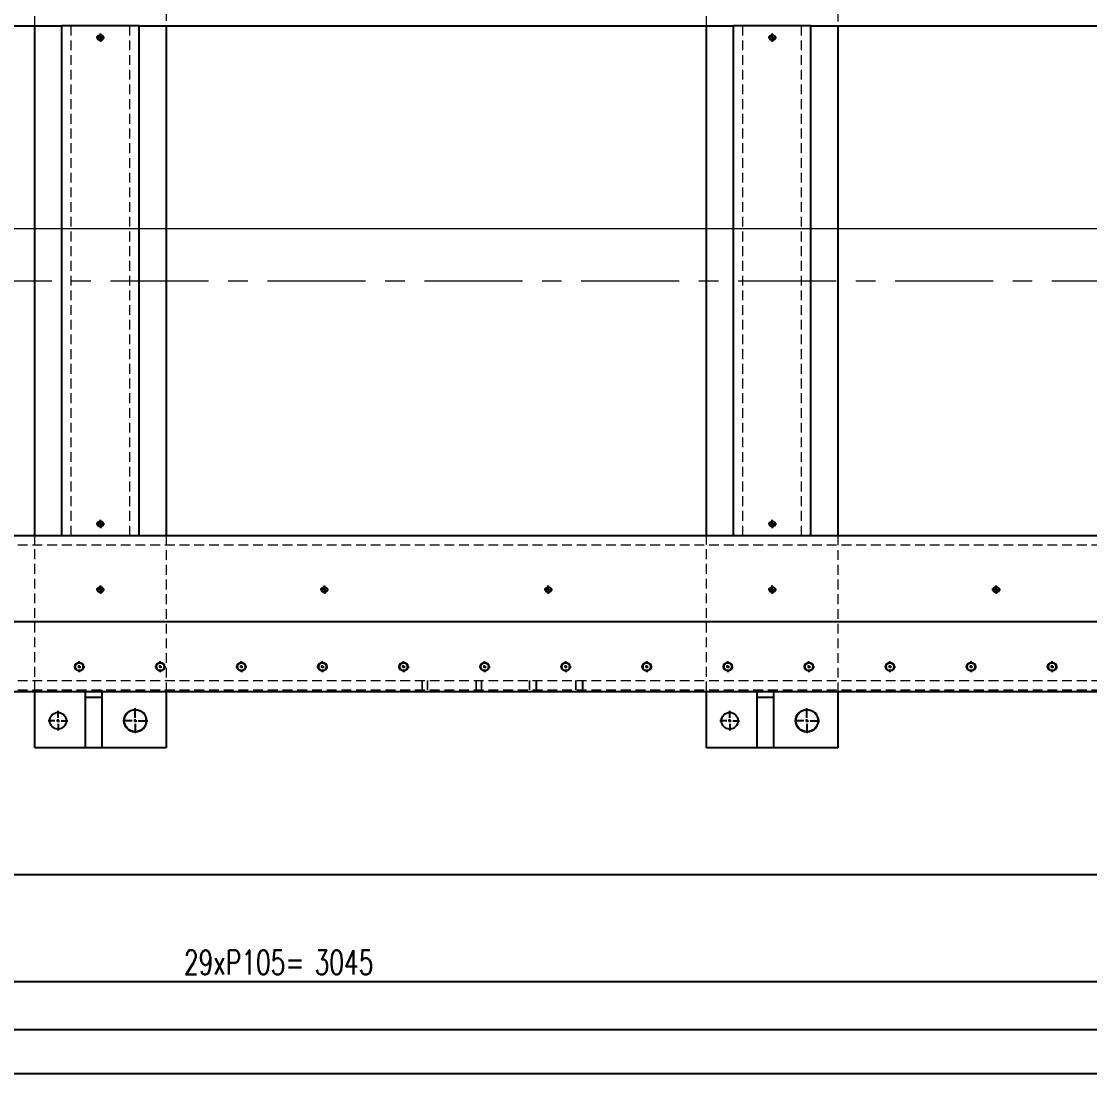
# Model space of a CAD drawing. Header units: millimetres. Extents: x 30 to 8380, y 30 to 5898.
# Drawn here: x 5603 to 6987, y 3210 to 4584 of the extents above; entities that cross this region are included whole.
import ezdxf

# ---------------------------------------------------------------- set-up
doc = ezdxf.new("R2010")
doc.units = ezdxf.units.MM
doc.header["$LTSCALE"] = 10
doc.linetypes.add('CENTERX2', pattern=[20.32, 12.7, -2.54, 2.54, -2.54])
doc.linetypes.add('HIDDEN', pattern=[1.905, 1.27, -0.635])
doc.layers.add('FORMAT', color=7, linetype='Continuous')
doc.styles.add('SLDTEXTSTYLE0', font='TXT', dxfattribs={"width": 0.7, "bigfont": 'bigfont'})
doc.dimstyles.new('SLDDIMSTYLE3', dxfattribs={"dimtxt": 36.380208, "dimasz": 30, "dimexe": 0, "dimexo": 0.0625, "dimgap": 9.095052, "dimtad": 3, "dimrnd": 1e-09, "dimzin": 12, "dimdsep": 46, "dimtxsty": 'SLDTEXTSTYLE0', "dimblk1": 'OPEN30', "dimblk2": 'OPEN30', "dimsah": 1, "dimcen": 0.09, "dimadec": 0, "dimazin": 3, "dimtfac": 1, "dimtdec": 3, "dimtofl": 0, "dimtmove": 0, "dimatfit": 3, "dimldrblk": 'OPEN30', "dimfxl": 1, "dimfrac": 2, "dimtolj": 1, "dimtzin": 12, "dimarcsym": 0})

# ---------------------------------------------------------------- blocks, each defined once
blk = doc.blocks.new('_Open30')
at = {"color": 0, "linetype": 'ByBlock', "lineweight": -2}
for p, q in [((-1, 0.267949), (0, 0)), ((0, 0), (-1, -0.267949)), ((0, 0), (-1, 0))]:
    blk.add_line(p, q, dxfattribs=at)
blk = doc.blocks.new('_D_47')
at = {"layer": 'FORMAT', "transparency": 16777216}
for p, q in [((3095.5, 3837.6), (3095.5, 3468.3)), ((7445.5, 3832.2), (7445.5, 3468.3)), ((3095.5, 3478.3), (7445.5, 3478.3))]:
    blk.add_line(p, q, dxfattribs=at)
at = {"layer": 'FORMAT', "transparency": 16777216, "xscale": 30, "yscale": 30, "rotation": 180}
blk.add_blockref('_Open30', (3095.5, 3478.3, 104), dxfattribs=at)
at = {"layer": 'FORMAT', "transparency": 16777216, "xscale": 30, "yscale": 30}
blk.add_blockref('_Open30', (7445.5, 3478.3, 104), dxfattribs=at)
at = {"layer": 'FORMAT', "transparency": 16777216, "char_height": 31.75, "attachment_point": 1, "style": 'SLDTEXTSTYLE0'}
for s, insert in [('15xP290=', (5143.5, 3519.3)), ('4350', (5312.8, 3519.3))]:
    blk.add_mtext(s, dxfattribs=dict(at, insert=insert))
blk = doc.blocks.new('_D_49')
at = {"layer": 'FORMAT', "transparency": 16777216}
for p, q in [((4418, 3730.5), (4418, 3329.6)), ((7463, 3730.5), (7463, 3329.6)), ((4418, 3339.6), (7463, 3339.6))]:
    blk.add_line(p, q, dxfattribs=at)
at = {"layer": 'FORMAT', "transparency": 16777216, "xscale": 30, "yscale": 30, "rotation": 180}
blk.add_blockref('_Open30', (4418, 3339.6, 104), dxfattribs=at)
at = {"layer": 'FORMAT', "transparency": 16777216, "xscale": 30, "yscale": 30}
blk.add_blockref('_Open30', (7463, 3339.6, 104), dxfattribs=at)
at = {"layer": 'FORMAT', "transparency": 16777216, "char_height": 31.75, "attachment_point": 1, "style": 'SLDTEXTSTYLE0'}
for s, insert in [('29xP105=', (5813.5, 3380.5)), ('3045', (5982.8, 3380.5))]:
    blk.add_mtext(s, dxfattribs=dict(at, insert=insert))
blk = doc.blocks.new('_D_53')
at = {"layer": 'FORMAT', "transparency": 16777216}
for p, q in [((2950.5, 3705.6), (2950.5, 3267.3)), ((7510.5, 3705.6), (7510.5, 3267.3)), ((7510.5, 3277.3), (2950.5, 3277.3))]:
    blk.add_line(p, q, dxfattribs=at)
at = {"layer": 'FORMAT', "transparency": 16777216, "xscale": 30, "yscale": 30, "rotation": 180}
blk.add_blockref('_Open30', (2950.5, 3277.3, 104), dxfattribs=at)
at = {"layer": 'FORMAT', "transparency": 16777216, "xscale": 30, "yscale": 30}
blk.add_blockref('_Open30', (7510.5, 3277.3, 104), dxfattribs=at)
at = {"layer": 'FORMAT', "transparency": 16777216, "insert": (5188.1, 3318.3), "char_height": 31.75, "attachment_point": 1, "style": 'SLDTEXTSTYLE0'}
blk.add_mtext('4560', dxfattribs=at)
blk = doc.blocks.new('_D_62')
at = {"layer": 'FORMAT', "transparency": 16777216}
for p, q in [((2950.5, 3707.6), (2950.5, 3210.1)), ((7530.5, 3632.6), (7530.5, 3210.1)), ((7530.5, 3220.1), (2950.5, 3220.1))]:
    blk.add_line(p, q, dxfattribs=at)
at = {"layer": 'FORMAT', "transparency": 16777216, "xscale": 30, "yscale": 30, "rotation": 180}
blk.add_blockref('_Open30', (2950.5, 3220.1, 104), dxfattribs=at)
at = {"layer": 'FORMAT', "transparency": 16777216, "xscale": 30, "yscale": 30}
blk.add_blockref('_Open30', (7530.5, 3220.1, 104), dxfattribs=at)
at = {"layer": 'FORMAT', "transparency": 16777216, "insert": (5198.1, 3261), "char_height": 31.75, "attachment_point": 1, "style": 'SLDTEXTSTYLE0'}
blk.add_mtext('4580', dxfattribs=at)
blk = doc.blocks.new('SW_CENTERMARKSYMBOL_27')
at = {"layer": 'FORMAT', "color": 0}
for p, q in [((-1789, 0), (-1792.1, 0)), ((-1785, 0), (-1787, 0)), ((-1785, 4), (-1785, 7.1)), ((-1785, 0), (-1785, 2)), ((-1785, 0), (-1785, -2)), ((-1785, 0), (-1783, 0)), ((-1781, 0), (-1777.9, 0)), ((-1684, 0), (-1687.1, 0)), ((-1680, 0), (-1682, 0)), ((-1680, 4), (-1680, 7.1)), ((-1680, 0), (-1680, 2)), ((-1680, 0), (-1680, -2)), ((-1680, 0), (-1678, 0)), ((-1676, 0), (-1672.9, 0)), ((-1579, 0), (-1582.1, 0)), ((-1575, 0), (-1577, 0)), ((-1575, 4), (-1575, 7.1)), ((-1575, 0), (-1575, 2)), ((-1575, 0), (-1575, -2)), ((-1575, 0), (-1573, 0)), ((-1571, 0), (-1567.9, 0)), ((-1474, 0), (-1477.1, 0)), ((-1470, 0), (-1472, 0)), ((-1470, 4), (-1470, 7.1)), ((-1470, 0), (-1470, 2)), ((-1470, 0), (-1470, -2)), ((-1470, 0), (-1468, 0)), ((-1466, 0), (-1462.9, 0)), ((-1369, 0), (-1372.1, 0)), ((-1365, 0), (-1367, 0)), ((-1365, 4), (-1365, 7.1)), ((-1365, 0), (-1365, 2)), ((-1365, 0), (-1365, -2)), ((-1365, 0), (-1363, 0)), ((-1361, 0), (-1357.9, 0)), ((-1264, 0), (-1267.1, 0)), ((-1260, 0), (-1262, 0)), ((-1260, 4), (-1260, 7.1)), ((-1260, 0), (-1260, 2)), ((-1260, 0), (-1260, -2)), ((-1260, 0), (-1258, 0)), ((-1256, 0), (-1252.9, 0)), ((-1159, 0), (-1162.1, 0)), ((-1155, 0), (-1157, 0)), ((-1155, 4), (-1155, 7.1)), ((-1155, 0), (-1155, 2)), ((-1155, 0), (-1155, -2)), ((-1155, 0), (-1153, 0)), ((-1151, 0), (-1147.9, 0)), ((-1054, 0), (-1057.1, 0)), ((-1050, 0), (-1052, 0)), ((-1050, 4), (-1050, 7.1)), ((-1050, 0), (-1050, 2)), ((-1050, 0), (-1050, -2)), ((-1050, 0), (-1048, 0)), ((-1046, 0), (-1042.9, 0)), ((-949, 0), (-952.1, 0)), ((-945, 0), (-947, 0)), ((-945, 4), (-945, 7.1)), ((-945, 0), (-945, 2)), ((-945, 0), (-945, -2)), ((-945, 0), (-943, 0)), ((-941, 0), (-937.9, 0)), ((-844, 0), (-847.1, 0)), ((-840, 0), (-842, 0)), ((-840, 4), (-840, 7.1)), ((-840, 0), (-840, 2)), ((-840, 0), (-840, -2)), ((-840, 0), (-838, 0)), ((-836, 0), (-832.9, 0)), ((-739, 0), (-742.1, 0)), ((-735, 0), (-737, 0)), ((-735, 4), (-735, 7.1)), ((-735, 0), (-735, 2)), ((-735, 0), (-735, -2)), ((-735, 0), (-733, 0)), ((-731, 0), (-727.9, 0)), ((-634, 0), (-637.1, 0)), ((-630, 0), (-632, 0)), ((-630, 4), (-630, 7.1)), ((-630, 0), (-630, 2)), ((-630, 0), (-630, -2)), ((-630, 0), (-628, 0)), ((-626, 0), (-622.9, 0)), ((-529, 0), (-532.1, 0)), ((-525, 0), (-527, 0)), ((-525, 4), (-525, 7.1)), ((-525, 0), (-525, 2)), ((-525, 0), (-525, -2)), ((-525, 0), (-523, 0)), ((-521, 0), (-517.9, 0)), ((-1785, -4), (-1785, -7.1)), ((-1680, -4), (-1680, -7.1)), ((-1575, -4), (-1575, -7.1)), ((-1470, -4), (-1470, -7.1)), ((-1365, -4), (-1365, -7.1)), ((-1260, -4), (-1260, -7.1)), ((-1155, -4), (-1155, -7.1)), ((-1050, -4), (-1050, -7.1)), ((-945, -4), (-945, -7.1)), ((-840, -4), (-840, -7.1)), ((-735, -4), (-735, -7.1)), ((-630, -4), (-630, -7.1)), ((-525, -4), (-525, -7.1))]:
    blk.add_line(p, q, dxfattribs=at)
blk = doc.blocks.new('SW_CENTERMARKSYMBOL_28')
at = {"layer": 'FORMAT', "color": 0}
for p, q in [((-1744, 0), (-1745.4, 0)), ((-1740, 0), (-1742, 0)), ((-1740, 4), (-1740, 5.4)), ((-1740, 0), (-1740, 2)), ((-1740, 0), (-1740, -2)), ((-1740, 0), (-1738, 0)), ((-1736, 0), (-1734.6, 0)), ((-1454, 0), (-1455.4, 0)), ((-1450, 0), (-1452, 0)), ((-1450, 4), (-1450, 5.4)), ((-1450, 0), (-1450, 2)), ((-1450, 0), (-1450, -2)), ((-1450, 0), (-1448, 0)), ((-1446, 0), (-1444.6, 0)), ((-1164, 0), (-1165.4, 0)), ((-1160, 0), (-1162, 0)), ((-1160, 4), (-1160, 5.4)), ((-1160, 0), (-1160, 2)), ((-1160, 0), (-1160, -2)), ((-1160, 0), (-1158, 0)), ((-1156, 0), (-1154.6, 0)), ((-874, 0), (-875.4, 0)), ((-870, 0), (-872, 0)), ((-870, 4), (-870, 5.4)), ((-870, 0), (-870, 2)), ((-870, 0), (-870, -2)), ((-870, 0), (-868, 0)), ((-866, 0), (-864.6, 0)), ((-584, 0), (-585.4, 0)), ((-580, 0), (-582, 0)), ((-580, 4), (-580, 5.4)), ((-580, 0), (-580, 2)), ((-580, 0), (-580, -2)), ((-580, 0), (-578, 0)), ((-576, 0), (-574.6, 0)), ((-1740, -4), (-1740, -5.4)), ((-1450, -4), (-1450, -5.4)), ((-1160, -4), (-1160, -5.4)), ((-870, -4), (-870, -5.4)), ((-580, -4), (-580, -5.4))]:
    blk.add_line(p, q, dxfattribs=at)
blk = doc.blocks.new('SW_CENTERMARKSYMBOL_29')
at = {"layer": 'FORMAT', "color": 0}
for p, q in [((1740, 4), (1740, 16.25)), ((2610, 4), (2610, 16.25)), ((1736, 0), (1723.75, 0)), ((1740, 0), (1738, 0)), ((1740, 0), (1740, 2)), ((1740, 0), (1740, -2)), ((1740, 0), (1742, 0)), ((1744, 0), (1756.25, 0)), ((2606, 0), (2593.75, 0)), ((2610, 0), (2608, 0)), ((2610, 0), (2610, 2)), ((2610, 0), (2610, -2)), ((2610, 0), (2612, 0)), ((2614, 0), (2626.25, 0)), ((1740, -4), (1740, -16.25)), ((2610, -4), (2610, -16.25))]:
    blk.add_line(p, q, dxfattribs=at)
blk = doc.blocks.new('SW_CENTERMARKSYMBOL_56')
at = {"layer": 'FORMAT', "color": 0}
for p, q in [((-4, 0), (-12.75, 0)), ((0, 0), (-2, 0)), ((0, 4), (0, 12.75)), ((0, 0), (0, 2)), ((0, 0), (0, -2)), ((0, 0), (2, 0)), ((4, 0), (12.75, 0)), ((0, -4), (0, -12.75))]:
    blk.add_line(p, q, dxfattribs=at)
blk = doc.blocks.new('SW_CENTERMARKSYMBOL_57')
at = {"layer": 'FORMAT', "color": 0}
for p, q in [((-4, 0), (-12.75, 0)), ((0, 0), (-2, 0)), ((0, 4), (0, 12.75)), ((0, 0), (0, 2)), ((0, 0), (0, -2)), ((0, 0), (2, 0)), ((4, 0), (12.75, 0)), ((0, -4), (0, -12.75))]:
    blk.add_line(p, q, dxfattribs=at)
blk = doc.blocks.new('SW_CENTERMARKSYMBOL_62')
at = {"layer": 'FORMAT', "color": 0}
for p, q in [((-4, 0), (-5.4, 0)), ((0, 0), (-2, 0)), ((0, 4), (0, 5.4)), ((0, 0), (0, 2)), ((0, 0), (0, -2)), ((0, 0), (2, 0)), ((4, 0), (5.4, 0)), ((0, -4), (0, -5.4))]:
    blk.add_line(p, q, dxfattribs=at)
blk = doc.blocks.new('SW_CENTERMARKSYMBOL_63')
at = {"layer": 'FORMAT', "color": 0}
for p, q in [((-4, 0), (-5.4, 0)), ((0, 0), (-2, 0)), ((0, 4), (0, 5.4)), ((0, 0), (0, 2)), ((0, 0), (0, -2)), ((0, 0), (2, 0)), ((4, 0), (5.4, 0)), ((0, -4), (0, -5.4))]:
    blk.add_line(p, q, dxfattribs=at)
blk = doc.blocks.new('SW_CENTERMARKSYMBOL_69')
at = {"layer": 'FORMAT', "color": 0}
for p, q in [((-4, 0), (-5.4, 0)), ((0, 0), (-2, 0)), ((0, 4), (0, 5.4)), ((0, 0), (0, 2)), ((0, 0), (0, -2)), ((0, 0), (2, 0)), ((4, 0), (5.4, 0)), ((0, -4), (0, -5.4))]:
    blk.add_line(p, q, dxfattribs=at)
blk = doc.blocks.new('SW_CENTERMARKSYMBOL_70')
at = {"layer": 'FORMAT', "color": 0}
for p, q in [((-4, 0), (-5.4, 0)), ((0, 0), (-2, 0)), ((0, 4), (0, 5.4)), ((0, 0), (0, 2)), ((0, 0), (0, -2)), ((0, 0), (2, 0)), ((4, 0), (5.4, 0)), ((0, -4), (0, -5.4))]:
    blk.add_line(p, q, dxfattribs=at)

msp = doc.modelspace()

# ---------------------------------------------------------------- linework, layer by layer
at = {"color": 7, "linetype": 'HIDDEN', "lineweight": 18}
for p, q in [((5620.4504656, 4577.556466), (5620.4504656, 4844.556466)), ((5790.4504656, 4844.556466), (5790.4504656, 4577.556466)), ((6490.4504656, 4577.556466), (6490.4504656, 4844.556466)), ((6660.4504656, 4824.5365058), (6660.4504656, 4577.556466)), ((5667.4504656, 3917.556466), (5667.4504656, 4577.556466)), ((5743.4504656, 3917.556466), (5743.4504656, 4577.556466)), ((6537.4504656, 3917.556466), (6537.4504656, 4577.556466)), ((6613.4504656, 3917.556466), (6613.4504656, 4577.556466)), ((5620.4504656, 3715.556466), (5620.4504656, 3917.556466)), ((5790.4504656, 3917.556466), (5790.4504656, 3715.556466)), ((6490.4504656, 3715.556466), (6490.4504656, 3917.556466)), ((6660.4504656, 3917.556466), (6660.4504656, 3715.556466)), ((2950.4504656, 3905.556466), (7530.4504656, 3905.556466)), ((2950.4504656, 3729.556466), (7530.4504656, 3729.556466)), ((6121.4504656, 3729.556466), (6121.4504656, 3717.556466)), ((6122.0504656, 3729.556466), (6122.0504656, 3717.556466)), ((6128.8504656, 3717.556466), (6128.8504656, 3729.556466)), ((6129.4504656, 3717.556466), (6129.4504656, 3729.556466)), ((6191.4504656, 3729.556466), (6191.4504656, 3717.556466)), ((6192.0504656, 3729.556466), (6192.0504656, 3717.556466)), ((6198.8504656, 3717.556466), (6198.8504656, 3729.556466)), ((6199.4504656, 3717.556466), (6199.4504656, 3729.556466)), ((6260.4504656, 3729.556466), (6260.4504656, 3717.556466)), ((6261.2004656, 3729.556466), (6261.2004656, 3717.556466)), ((6269.7004656, 3717.556466), (6269.7004656, 3729.556466)), ((6270.4504656, 3717.556466), (6270.4504656, 3729.556466)), ((6320.4504656, 3729.556466), (6320.4504656, 3717.556466)), ((6321.2004656, 3729.556466), (6321.2004656, 3717.556466)), ((6329.7004656, 3717.556466), (6329.7004656, 3729.556466)), ((6330.4504656, 3717.556466), (6330.4504656, 3729.556466)), ((2950.4504656, 3717.556466), (7510.4504656, 3717.556466)), ((5685.4504656, 3717.556466), (5685.4504656, 3715.556466)), ((5707.4504656, 3715.556466), (5707.4504656, 3717.556466)), ((6555.4504656, 3717.556466), (6555.4504656, 3715.556466)), ((6577.4504656, 3715.556466), (6577.4504656, 3717.556466))]:
    msp.add_line(p, q, dxfattribs=at)
at = {"color": 7, "linetype": 'Continuous', "lineweight": 25}
for p, q in [((4885.4504656, 4577.556466), (5655.4504656, 4577.556466)), ((5620.4504656, 3917.556466), (5620.4504656, 4577.556466)), ((5655.4504656, 3917.556466), (5655.4504656, 4577.556466)), ((5685.4504656, 4577.556466), (5655.4504656, 4577.556466)), ((5725.4504656, 4577.556466), (5685.4504656, 4577.556466)), ((5755.4504656, 4577.556466), (5725.4504656, 4577.556466)), ((5755.4504656, 4577.556466), (6525.4504656, 4577.556466)), ((5755.4504656, 3917.556466), (5755.4504656, 4577.556466)), ((5790.4504656, 4577.556466), (5790.4504656, 3917.556466)), ((6490.4504656, 3917.556466), (6490.4504656, 4577.556466)), ((6555.4504656, 4577.556466), (6525.4504656, 4577.556466)), ((6525.4504656, 3917.556466), (6525.4504656, 4577.556466)), ((6595.4504656, 4577.556466), (6555.4504656, 4577.556466)), ((6625.4504656, 4577.556466), (6595.4504656, 4577.556466)), ((6625.4504656, 4577.556466), (7395.4504656, 4577.556466)), ((6625.4504656, 3917.556466), (6625.4504656, 4577.556466)), ((6660.4504656, 4577.556466), (6660.4504656, 3917.556466)), ((4885.4504656, 3917.556466), (5655.4504656, 3917.556466)), ((5655.4504656, 3917.556466), (5685.4504656, 3917.556466)), ((5685.4504656, 3917.556466), (5725.4504656, 3917.556466)), ((5725.4504656, 3917.556466), (5755.4504656, 3917.556466)), ((5755.4504656, 3917.556466), (6525.4504656, 3917.556466)), ((6525.4504656, 3917.556466), (6555.4504656, 3917.556466)), ((6555.4504656, 3917.556466), (6595.4504656, 3917.556466)), ((6595.4504656, 3917.556466), (6625.4504656, 3917.556466)), ((6625.4504656, 3917.556466), (7395.4504656, 3917.556466)), ((7510.4504656, 3805.556466), (2950.4504656, 3805.556466)), ((2950.4504656, 3715.556466), (7510.4504656, 3715.556466)), ((5620.4504656, 3642.556466), (5620.4504656, 3715.556466)), ((5685.4504656, 3715.556466), (5685.4504656, 3707.556466)), ((5707.4504656, 3707.556466), (5707.4504656, 3715.556466)), ((5790.4504656, 3715.556466), (5790.4504656, 3642.556466)), ((6490.4504656, 3642.556466), (6490.4504656, 3715.556466)), ((6555.4504656, 3715.556466), (6555.4504656, 3707.556466)), ((6577.4504656, 3707.556466), (6577.4504656, 3715.556466)), ((6660.4504656, 3715.556466), (6660.4504656, 3642.556466)), ((5707.4504656, 3707.556466), (5685.4504656, 3707.556466)), ((5685.4504656, 3707.556466), (5685.4504656, 3642.556466)), ((5707.4504656, 3642.556466), (5707.4504656, 3707.556466)), ((6577.4504656, 3707.556466), (6555.4504656, 3707.556466)), ((6555.4504656, 3707.556466), (6555.4504656, 3642.556466)), ((6577.4504656, 3642.556466), (6577.4504656, 3707.556466)), ((5685.4504656, 3642.556466), (5620.4504656, 3642.556466)), ((5707.4504656, 3642.556466), (5685.4504656, 3642.556466)), ((5790.4504656, 3642.556466), (5707.4504656, 3642.556466)), ((6555.4504656, 3642.556466), (6490.4504656, 3642.556466)), ((6577.4504656, 3642.556466), (6555.4504656, 3642.556466)), ((6660.4504656, 3642.556466), (6577.4504656, 3642.556466))]:
    msp.add_line(p, q, dxfattribs=at)
at = {"color": 7, "linetype": 'Continuous', "lineweight": 18}
msp.add_line((7496.4687774, 4314.6269721), (2973.664527, 4314.6269721), dxfattribs=at)
for centre, radius in [((5705.4504656, 4562.556466), 4), ((6575.4504656, 4562.556466), 4), ((5705.4504656, 3932.556466), 4), ((6575.4504656, 3932.556466), 4), ((5705.4504656, 3847.556466), 4), ((5995.4504656, 3847.556466), 4), ((6285.4504656, 3847.556466), 4), ((6575.4504656, 3847.556466), 4), ((6865.4504656, 3847.556466), 4), ((5677.9504656, 3747.556466), 6), ((5782.9504656, 3747.556466), 6), ((5887.9504656, 3747.556466), 6), ((5992.9504656, 3747.556466), 6), ((6097.9504656, 3747.556466), 6), ((6202.9504656, 3747.556466), 6), ((6307.9504656, 3747.556466), 6), ((6412.9504656, 3747.556466), 6), ((6517.9504656, 3747.556466), 6), ((6622.9504656, 3747.556466), 6), ((6727.9504656, 3747.556466), 6), ((6832.9504656, 3747.556466), 6), ((6937.9504656, 3747.556466), 6), ((5750.4504656, 3677.556466), 15), ((6620.4504656, 3677.556466), 15)]:
    msp.add_circle(centre, radius, dxfattribs=at)
at = {"color": 7, "linetype": 'Continuous', "lineweight": 25}
for centre, radius in [((5705.4504656, 4562.556466), 3.4), ((6575.4504656, 4562.556466), 3.4), ((5705.4504656, 3932.556466), 3.4), ((6575.4504656, 3932.556466), 3.4), ((5705.4504656, 3847.556466), 3.4), ((5995.4504656, 3847.556466), 3.4), ((6285.4504656, 3847.556466), 3.4), ((6575.4504656, 3847.556466), 3.4), ((6865.4504656, 3847.556466), 3.4), ((5677.9504656, 3747.556466), 5.1), ((5782.9504656, 3747.556466), 5.1), ((5887.9504656, 3747.556466), 5.1), ((5992.9504656, 3747.556466), 5.1), ((6097.9504656, 3747.556466), 5.1), ((6202.9504656, 3747.556466), 5.1), ((6307.9504656, 3747.556466), 5.1), ((6412.9504656, 3747.556466), 5.1), ((6517.9504656, 3747.556466), 5.1), ((6622.9504656, 3747.556466), 5.1), ((6727.9504656, 3747.556466), 5.1), ((6832.9504656, 3747.556466), 5.1), ((6937.9504656, 3747.556466), 5.1), ((5650.4504656, 3677.556466), 10.75), ((5750.4504656, 3677.556466), 14.25), ((6520.4504656, 3677.556466), 10.75), ((6620.4504656, 3677.556466), 14.25)]:
    msp.add_circle(centre, radius, dxfattribs=at)
at = {"color": 7, "linetype": 'HIDDEN', "lineweight": 18}
for points in [[(5672.8563512, 3747.3115191), (5672.8524287, 3747.3930953), (5672.8504656, 3747.4747928), (5672.8504656, 3747.556466)], [(5683.0504656, 3747.556466), (5683.0504656, 3747.4747928), (5683.0485025, 3747.3930953), (5683.0445799, 3747.3115191)], [(5777.8563512, 3747.3115191), (5777.8524287, 3747.3930953), (5777.8504656, 3747.4747928), (5777.8504656, 3747.556466)], [(5788.0504656, 3747.556466), (5788.0504656, 3747.4747928), (5788.0485025, 3747.3930953), (5788.0445799, 3747.3115191)], [(5882.8563512, 3747.3115191), (5882.8524287, 3747.3930953), (5882.8504656, 3747.4747928), (5882.8504656, 3747.556466)], [(5893.0504656, 3747.556466), (5893.0504656, 3747.4747928), (5893.0485025, 3747.3930953), (5893.0445799, 3747.3115191)], [(5987.8563512, 3747.3115191), (5987.8524287, 3747.3930953), (5987.8504656, 3747.4747928), (5987.8504656, 3747.556466)], [(5998.0504656, 3747.556466), (5998.0504656, 3747.4747928), (5998.0485025, 3747.3930953), (5998.0445799, 3747.3115191)], [(6092.8563512, 3747.3115191), (6092.8524287, 3747.3930953), (6092.8504656, 3747.4747928), (6092.8504656, 3747.556466)], [(6103.0504656, 3747.556466), (6103.0504656, 3747.4747928), (6103.0485025, 3747.3930953), (6103.0445799, 3747.3115191)], [(6197.8563512, 3747.3115191), (6197.8524287, 3747.3930953), (6197.8504656, 3747.4747928), (6197.8504656, 3747.556466)], [(6208.0504656, 3747.556466), (6208.0504656, 3747.4747928), (6208.0485025, 3747.3930953), (6208.0445799, 3747.3115191)], [(6302.8563512, 3747.3115191), (6302.8524287, 3747.3930953), (6302.8504656, 3747.4747928), (6302.8504656, 3747.556466)], [(6313.0504656, 3747.556466), (6313.0504656, 3747.4747928), (6313.0485025, 3747.3930953), (6313.0445799, 3747.3115191)], [(6407.8563512, 3747.3115191), (6407.8524287, 3747.3930953), (6407.8504656, 3747.4747928), (6407.8504656, 3747.556466)], [(6418.0504656, 3747.556466), (6418.0504656, 3747.4747928), (6418.0485025, 3747.3930953), (6418.0445799, 3747.3115191)], [(6512.8563512, 3747.3115191), (6512.8524287, 3747.3930953), (6512.8504656, 3747.4747928), (6512.8504656, 3747.556466)], [(6523.0504656, 3747.556466), (6523.0504656, 3747.4747928), (6523.0485025, 3747.3930953), (6523.0445799, 3747.3115191)], [(6617.8563512, 3747.3115191), (6617.8524287, 3747.3930953), (6617.8504656, 3747.4747928), (6617.8504656, 3747.556466)], [(6628.0504656, 3747.556466), (6628.0504656, 3747.4747928), (6628.0485025, 3747.3930953), (6628.0445799, 3747.3115191)], [(6722.8563512, 3747.3115191), (6722.8524287, 3747.3930953), (6722.8504656, 3747.4747928), (6722.8504656, 3747.556466)], [(6733.0504656, 3747.556466), (6733.0504656, 3747.4747928), (6733.0485025, 3747.3930953), (6733.0445799, 3747.3115191)], [(6827.8563512, 3747.3115191), (6827.8524287, 3747.3930953), (6827.8504656, 3747.4747928), (6827.8504656, 3747.556466)], [(6838.0504656, 3747.556466), (6838.0504656, 3747.4747928), (6838.0485025, 3747.3930953), (6838.0445799, 3747.3115191)], [(6932.8563512, 3747.3115191), (6932.8524287, 3747.3930953), (6932.8504656, 3747.4747928), (6932.8504656, 3747.556466)], [(6943.0504656, 3747.556466), (6943.0504656, 3747.4747928), (6943.0485025, 3747.3930953), (6943.0445799, 3747.3115191)]]:
    msp.add_open_spline(points, degree=3, dxfattribs=at)
at = {"layer": 'FORMAT', "linetype": 'CENTERX2', "lineweight": 18}
msp.add_line((2873.6819037, 4247.556466), (7618.1045597, 4247.556466), dxfattribs=at)

# ---------------------------------------------------------------- block references
at = {"layer": 'FORMAT'}
for name, p in [('SW_CENTERMARKSYMBOL_27', (7462.9504656, 3747.556466)), ('SW_CENTERMARKSYMBOL_28', (7445.4504656, 3847.556466)), ('SW_CENTERMARKSYMBOL_70', (5705.4504656, 4562.556466)), ('SW_CENTERMARKSYMBOL_69', (6575.4504656, 4562.556466)), ('SW_CENTERMARKSYMBOL_62', (5705.4504656, 3932.556466)), ('SW_CENTERMARKSYMBOL_63', (6575.4504656, 3932.556466)), ('SW_CENTERMARKSYMBOL_29', (4010.4504656, 3677.556466)), ('SW_CENTERMARKSYMBOL_56', (5650.4504656, 3677.556466)), ('SW_CENTERMARKSYMBOL_57', (6520.4504656, 3677.556466))]:
    msp.add_blockref(name, p, dxfattribs=at)

# ---------------------------------------------------------------- dimensions: what is measured, and where the dimension line sits
for base, p1, p2, text, picture, middle in [((7445.4504656, 3478.345643), (3095.4504656, 3847.556466), (7445.4504656, 3842.156466), '15xP290=<>', '_D_47', (5270.4504656, 3478.345643)), ((7462.9504656, 3339.6131157), (4417.9504656, 3740.456466), (7462.9504656, 3740.456466), '29xP105=<>', '_D_49', (5940.4504656, 3339.6131157))]:
    dim = msp.add_linear_dim(base=base, p1=p1, p2=p2, text=text, dimstyle='SLDDIMSTYLE3', dxfattribs=at)
    dim.commit()
    dim.dimension.update_dxf_attribs({"geometry": picture, "text_midpoint": middle, "dimtype": 160})
for base, p1, p2, picture, middle in [((2950.4504656, 3220.0700639), (7530.4504656, 3642.556466), (2950.4504656, 3717.556466), '_D_62', (5240.4504656, 3220.0700639)), ((2950.4504656, 3277.3234989), (7510.4504656, 3715.556466), (2950.4504656, 3715.556466), '_D_53', (5230.4504656, 3277.3234989))]:
    dim = msp.add_linear_dim(base=base, p1=p1, p2=p2, dimstyle='SLDDIMSTYLE3', dxfattribs=at)
    dim.commit()
    dim.dimension.update_dxf_attribs({"geometry": picture, "text_midpoint": middle, "dimtype": 160})

doc.saveas('drawing.dxf')
